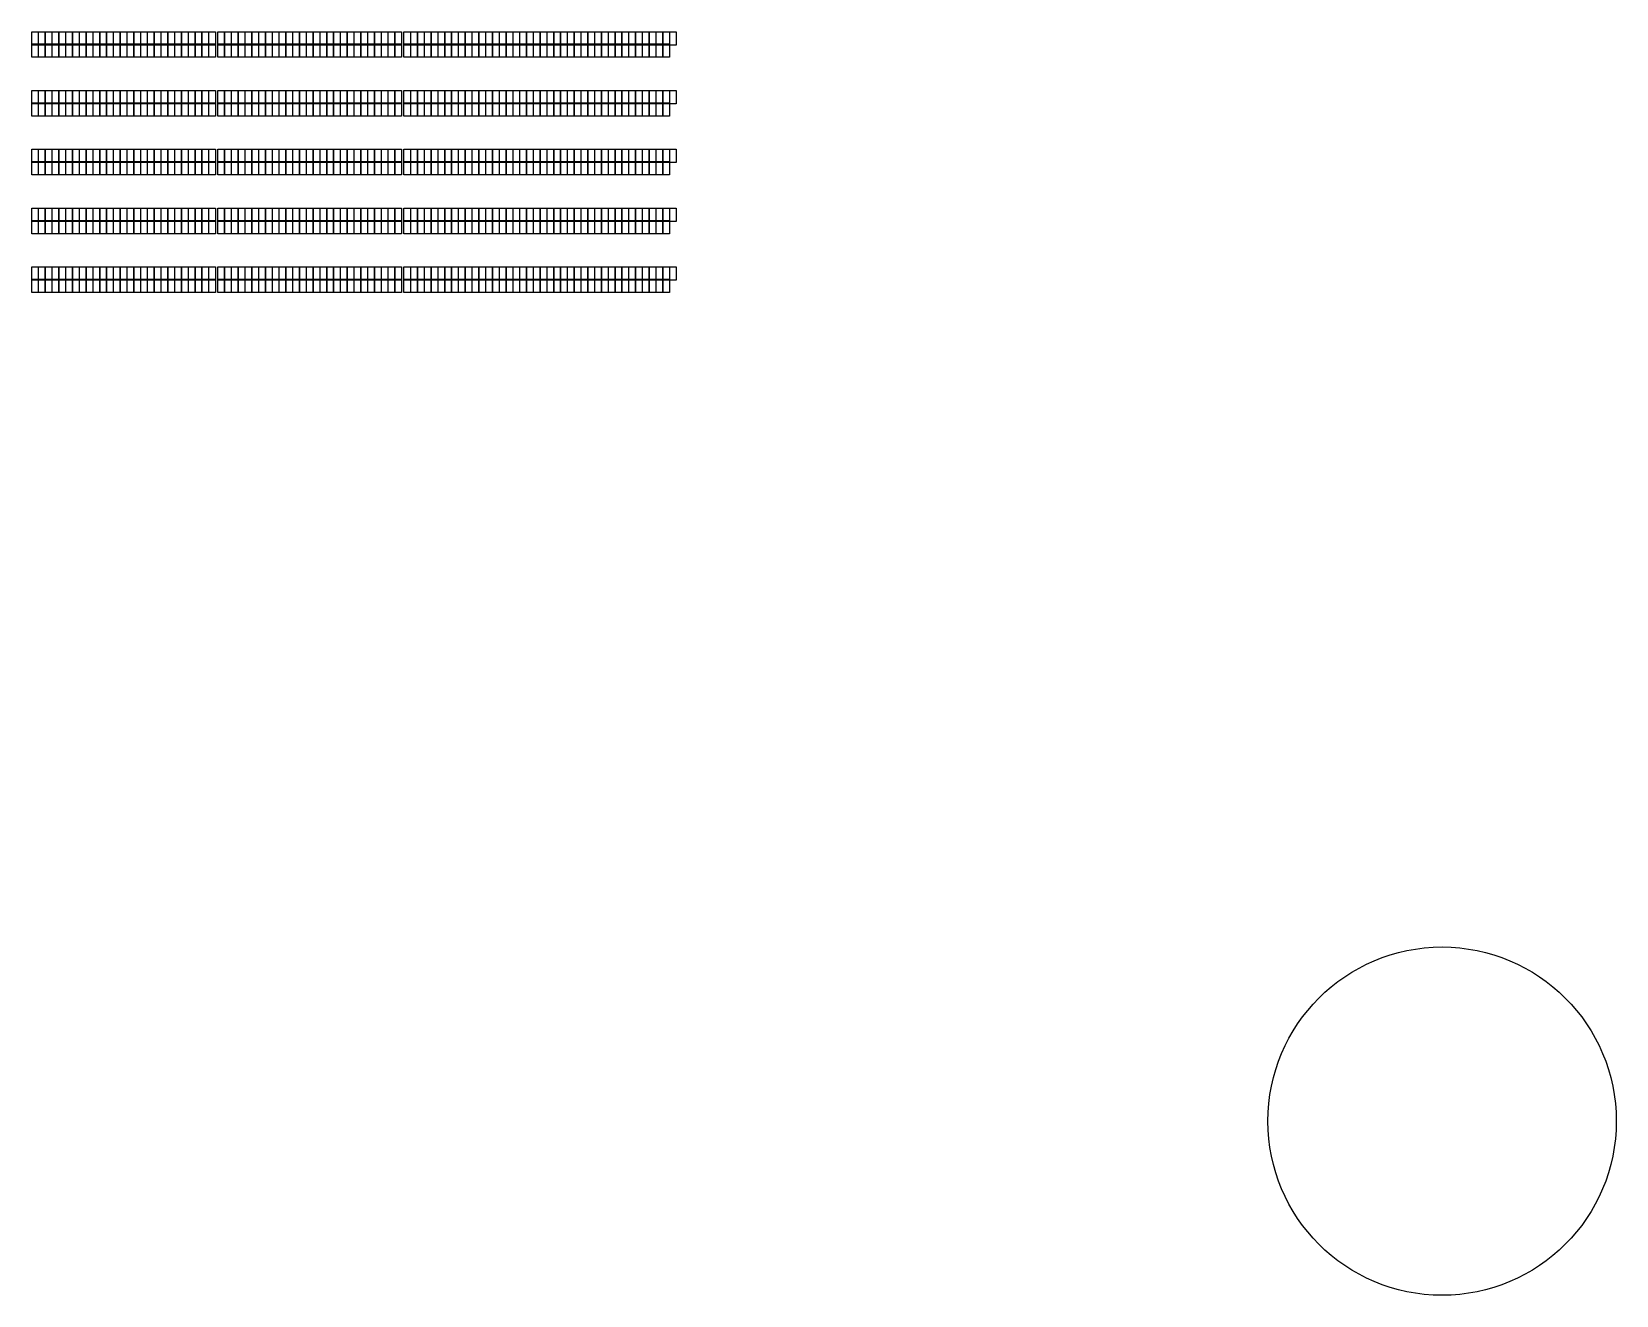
# Model space of a CAD drawing. Header units: millimetres. Extents: x -240 to 30, y -30 to 185.
import ezdxf

# ---------------------------------------------------------------- set-up
doc = ezdxf.new("R2010")
doc.units = ezdxf.units.MM
doc.layers.add('EGN_PvSyst 0', color=1, linetype='Continuous')
doc.layers.add('New Fixed Blocks', color=5, linetype='Continuous')

# ---------------------------------------------------------------- blocks, each defined once
blk = doc.blocks.new('Panel')
at = {"color": 40, "true_color": 0xf8d731}
blk.add_lwpolyline([(1.13, 2.17), (1.13, -0.1), (0, -0.1), (0, 2.17), (1.13, 2.17)], dxfattribs=at)

msp = doc.modelspace()

# ---------------------------------------------------------------- linework, layer by layer
at = {"layer": 'EGN_PvSyst 0'}
msp.add_circle((0, 0), 29.61, dxfattribs=at)

# ---------------------------------------------------------------- block references
at = {"layer": 'New Fixed Blocks', "color": 116, "true_color": 0x136734}
for p in [(-239.75, 183.07), (-238.59, 183.07), (-237.43, 183.07), (-236.27, 183.07), (-235.11, 183.07), (-233.96, 183.07), (-232.8, 183.07), (-231.64, 183.07), (-230.48, 183.07), (-229.32, 183.07), (-228.17, 183.07), (-227.01, 183.07), (-225.85, 183.07), (-224.69, 183.07), (-223.53, 183.07), (-222.38, 183.07), (-221.22, 183.07), (-220.06, 183.07), (-218.9, 183.07), (-217.74, 183.07), (-216.59, 183.07), (-215.43, 183.07), (-214.27, 183.07), (-213.11, 183.07), (-211.95, 183.07), (-210.8, 183.07), (-209.64, 183.07), (-208.1, 183.07), (-206.95, 183.07), (-205.79, 183.07), (-204.63, 183.07), (-203.47, 183.07), (-202.31, 183.07), (-201.16, 183.07), (-200, 183.07), (-198.84, 183.07), (-197.68, 183.07), (-196.52, 183.07), (-195.37, 183.07), (-194.21, 183.07), (-193.05, 183.07), (-191.89, 183.07), (-190.73, 183.07), (-189.58, 183.07), (-188.42, 183.07), (-187.26, 183.07), (-186.1, 183.07), (-184.94, 183.07), (-183.79, 183.07), (-182.63, 183.07), (-181.47, 183.07), (-180.31, 183.07), (-179.15, 183.07), (-178, 183.07), (-176.46, 183.07), (-175.3, 183.07), (-174.15, 183.07), (-172.99, 183.07), (-171.83, 183.07), (-170.67, 183.07), (-169.51, 183.07), (-168.36, 183.07), (-167.2, 183.07), (-166.04, 183.07), (-164.88, 183.07), (-163.72, 183.07), (-162.57, 183.07), (-161.41, 183.07), (-160.25, 183.07), (-159.09, 183.07), (-157.93, 183.07), (-156.78, 183.07), (-155.62, 183.07), (-154.46, 183.07), (-153.3, 183.07), (-152.14, 183.07), (-150.99, 183.07), (-149.83, 183.07), (-148.67, 183.07), (-147.51, 183.07), (-146.35, 183.07), (-145.2, 183.07), (-144.04, 183.07), (-142.88, 183.07), (-141.72, 183.07), (-140.56, 183.07), (-139.41, 183.07), (-138.25, 183.07), (-137.09, 183.07), (-135.93, 183.07), (-134.77, 183.07), (-133.62, 183.07), (-132.46, 183.07), (-131.3, 183.07), (-239.75, 180.99), (-238.59, 180.99), (-237.43, 180.99), (-236.27, 180.99), (-235.11, 180.99), (-233.96, 180.99), (-232.8, 180.99), (-231.64, 180.99), (-230.48, 180.99), (-229.32, 180.99), (-228.17, 180.99), (-227.01, 180.99), (-225.85, 180.99), (-224.69, 180.99), (-223.53, 180.99), (-222.38, 180.99), (-221.22, 180.99), (-220.06, 180.99), (-218.9, 180.99), (-217.74, 180.99), (-216.59, 180.99), (-215.43, 180.99), (-214.27, 180.99), (-213.11, 180.99), (-211.95, 180.99), (-210.8, 180.99), (-209.64, 180.99), (-208.1, 180.99), (-206.95, 180.99), (-205.79, 180.99), (-204.63, 180.99), (-203.47, 180.99), (-202.31, 180.99), (-201.16, 180.99), (-200, 180.99), (-198.84, 180.99), (-197.68, 180.99), (-196.52, 180.99), (-195.37, 180.99), (-194.21, 180.99), (-193.05, 180.99), (-191.89, 180.99), (-190.73, 180.99), (-189.58, 180.99), (-188.42, 180.99), (-187.26, 180.99), (-186.1, 180.99), (-184.94, 180.99), (-183.79, 180.99), (-182.63, 180.99), (-181.47, 180.99), (-180.31, 180.99), (-179.15, 180.99), (-178, 180.99), (-176.46, 180.99), (-175.3, 180.99), (-174.15, 180.99), (-172.99, 180.99), (-171.83, 180.99), (-170.67, 180.99), (-169.51, 180.99), (-168.36, 180.99), (-167.2, 180.99), (-166.04, 180.99), (-164.88, 180.99), (-163.72, 180.99), (-162.57, 180.99), (-161.41, 180.99), (-160.25, 180.99), (-159.09, 180.99), (-157.93, 180.99), (-156.78, 180.99), (-155.62, 180.99), (-154.46, 180.99), (-153.3, 180.99), (-152.14, 180.99), (-150.99, 180.99), (-149.83, 180.99), (-148.67, 180.99), (-147.51, 180.99), (-146.35, 180.99), (-145.2, 180.99), (-144.04, 180.99), (-142.88, 180.99), (-141.72, 180.99), (-140.56, 180.99), (-139.41, 180.99), (-138.25, 180.99), (-137.09, 180.99), (-135.93, 180.99), (-134.77, 180.99), (-133.62, 180.99), (-132.46, 180.99), (-239.75, 173.07), (-238.59, 173.07), (-237.43, 173.07), (-236.27, 173.07), (-235.11, 173.07), (-233.96, 173.07), (-232.8, 173.07), (-231.64, 173.07), (-230.48, 173.07), (-229.32, 173.07), (-228.17, 173.07), (-227.01, 173.07), (-225.85, 173.07), (-224.69, 173.07), (-223.53, 173.07), (-222.38, 173.07), (-221.22, 173.07), (-220.06, 173.07), (-218.9, 173.07), (-217.74, 173.07), (-216.59, 173.07), (-215.43, 173.07), (-214.27, 173.07), (-213.11, 173.07), (-211.95, 173.07), (-210.8, 173.07), (-209.64, 173.07), (-208.1, 173.07), (-206.95, 173.07), (-205.79, 173.07), (-204.63, 173.07), (-203.47, 173.07), (-202.31, 173.07), (-201.16, 173.07), (-200, 173.07), (-198.84, 173.07), (-197.68, 173.07), (-196.52, 173.07), (-195.37, 173.07), (-194.21, 173.07), (-193.05, 173.07), (-191.89, 173.07), (-190.73, 173.07), (-189.58, 173.07), (-188.42, 173.07), (-187.26, 173.07), (-186.1, 173.07), (-184.94, 173.07), (-183.79, 173.07), (-182.63, 173.07), (-181.47, 173.07), (-180.31, 173.07), (-179.15, 173.07), (-178, 173.07), (-176.46, 173.07), (-175.3, 173.07), (-174.15, 173.07), (-172.99, 173.07), (-171.83, 173.07), (-170.67, 173.07), (-169.51, 173.07), (-168.36, 173.07), (-167.2, 173.07), (-166.04, 173.07), (-164.88, 173.07), (-163.72, 173.07), (-162.57, 173.07), (-161.41, 173.07), (-160.25, 173.07), (-159.09, 173.07), (-157.93, 173.07), (-156.78, 173.07), (-155.62, 173.07), (-154.46, 173.07), (-153.3, 173.07), (-152.14, 173.07), (-150.99, 173.07), (-149.83, 173.07), (-148.67, 173.07), (-147.51, 173.07), (-146.35, 173.07), (-145.2, 173.07), (-144.04, 173.07), (-142.88, 173.07), (-141.72, 173.07), (-140.56, 173.07), (-139.41, 173.07), (-138.25, 173.07), (-137.09, 173.07), (-135.93, 173.07), (-134.77, 173.07), (-133.62, 173.07), (-132.46, 173.07), (-131.3, 173.07), (-239.75, 170.99), (-238.59, 170.99), (-237.43, 170.99), (-236.27, 170.99), (-235.11, 170.99), (-233.96, 170.99), (-232.8, 170.99), (-231.64, 170.99), (-230.48, 170.99), (-229.32, 170.99), (-228.17, 170.99), (-227.01, 170.99), (-225.85, 170.99), (-224.69, 170.99), (-223.53, 170.99), (-222.38, 170.99), (-221.22, 170.99), (-220.06, 170.99), (-218.9, 170.99), (-217.74, 170.99), (-216.59, 170.99), (-215.43, 170.99), (-214.27, 170.99), (-213.11, 170.99), (-211.95, 170.99), (-210.8, 170.99), (-209.64, 170.99), (-208.1, 170.99), (-206.95, 170.99), (-205.79, 170.99), (-204.63, 170.99), (-203.47, 170.99), (-202.31, 170.99), (-201.16, 170.99), (-200, 170.99), (-198.84, 170.99), (-197.68, 170.99), (-196.52, 170.99), (-195.37, 170.99), (-194.21, 170.99), (-193.05, 170.99), (-191.89, 170.99), (-190.73, 170.99), (-189.58, 170.99), (-188.42, 170.99), (-187.26, 170.99), (-186.1, 170.99), (-184.94, 170.99), (-183.79, 170.99), (-182.63, 170.99), (-181.47, 170.99), (-180.31, 170.99), (-179.15, 170.99), (-178, 170.99), (-176.46, 170.99), (-175.3, 170.99), (-174.15, 170.99), (-172.99, 170.99), (-171.83, 170.99), (-170.67, 170.99), (-169.51, 170.99), (-168.36, 170.99), (-167.2, 170.99), (-166.04, 170.99), (-164.88, 170.99), (-163.72, 170.99), (-162.57, 170.99), (-161.41, 170.99), (-160.25, 170.99), (-159.09, 170.99), (-157.93, 170.99), (-156.78, 170.99), (-155.62, 170.99), (-154.46, 170.99), (-153.3, 170.99), (-152.14, 170.99), (-150.99, 170.99), (-149.83, 170.99), (-148.67, 170.99), (-147.51, 170.99), (-146.35, 170.99), (-145.2, 170.99), (-144.04, 170.99), (-142.88, 170.99), (-141.72, 170.99), (-140.56, 170.99), (-139.41, 170.99), (-138.25, 170.99), (-137.09, 170.99), (-135.93, 170.99), (-134.77, 170.99), (-133.62, 170.99), (-132.46, 170.99), (-239.75, 163.07), (-238.59, 163.07), (-237.43, 163.07), (-236.27, 163.07), (-235.11, 163.07), (-233.96, 163.07), (-232.8, 163.07), (-231.64, 163.07), (-230.48, 163.07), (-229.32, 163.07), (-228.17, 163.07), (-227.01, 163.07), (-225.85, 163.07), (-224.69, 163.07), (-223.53, 163.07), (-222.38, 163.07), (-221.22, 163.07), (-220.06, 163.07), (-218.9, 163.07), (-217.74, 163.07), (-216.59, 163.07), (-215.43, 163.07), (-214.27, 163.07), (-213.11, 163.07), (-211.95, 163.07), (-210.8, 163.07), (-209.64, 163.07), (-208.1, 163.07), (-206.95, 163.07), (-205.79, 163.07), (-204.63, 163.07), (-203.47, 163.07), (-202.31, 163.07), (-201.16, 163.07), (-200, 163.07), (-198.84, 163.07), (-197.68, 163.07), (-196.52, 163.07), (-195.37, 163.07), (-194.21, 163.07), (-193.05, 163.07), (-191.89, 163.07), (-190.73, 163.07), (-189.58, 163.07), (-188.42, 163.07), (-187.26, 163.07), (-186.1, 163.07), (-184.94, 163.07), (-183.79, 163.07), (-182.63, 163.07), (-181.47, 163.07), (-180.31, 163.07), (-179.15, 163.07), (-178, 163.07), (-176.46, 163.07), (-175.3, 163.07), (-174.15, 163.07), (-172.99, 163.07), (-171.83, 163.07), (-170.67, 163.07), (-169.51, 163.07), (-168.36, 163.07), (-167.2, 163.07), (-166.04, 163.07), (-164.88, 163.07), (-163.72, 163.07), (-162.57, 163.07), (-161.41, 163.07), (-160.25, 163.07), (-159.09, 163.07), (-157.93, 163.07), (-156.78, 163.07), (-155.62, 163.07), (-154.46, 163.07), (-153.3, 163.07), (-152.14, 163.07), (-150.99, 163.07), (-149.83, 163.07), (-148.67, 163.07), (-147.51, 163.07), (-146.35, 163.07), (-145.2, 163.07), (-144.04, 163.07), (-142.88, 163.07), (-141.72, 163.07), (-140.56, 163.07), (-139.41, 163.07), (-138.25, 163.07), (-137.09, 163.07), (-135.93, 163.07), (-134.77, 163.07), (-133.62, 163.07), (-132.46, 163.07), (-131.3, 163.07), (-239.75, 160.99), (-238.59, 160.99), (-237.43, 160.99), (-236.27, 160.99), (-235.11, 160.99), (-233.96, 160.99), (-232.8, 160.99), (-231.64, 160.99), (-230.48, 160.99), (-229.32, 160.99), (-228.17, 160.99), (-227.01, 160.99), (-225.85, 160.99), (-224.69, 160.99), (-223.53, 160.99), (-222.38, 160.99), (-221.22, 160.99), (-220.06, 160.99), (-218.9, 160.99), (-217.74, 160.99), (-216.59, 160.99), (-215.43, 160.99), (-214.27, 160.99), (-213.11, 160.99), (-211.95, 160.99), (-210.8, 160.99), (-209.64, 160.99), (-208.1, 160.99), (-206.95, 160.99), (-205.79, 160.99), (-204.63, 160.99), (-203.47, 160.99), (-202.31, 160.99), (-201.16, 160.99), (-200, 160.99), (-198.84, 160.99), (-197.68, 160.99), (-196.52, 160.99), (-195.37, 160.99), (-194.21, 160.99), (-193.05, 160.99), (-191.89, 160.99), (-190.73, 160.99), (-189.58, 160.99), (-188.42, 160.99), (-187.26, 160.99), (-186.1, 160.99), (-184.94, 160.99), (-183.79, 160.99), (-182.63, 160.99), (-181.47, 160.99), (-180.31, 160.99), (-179.15, 160.99), (-178, 160.99), (-176.46, 160.99), (-175.3, 160.99), (-174.15, 160.99), (-172.99, 160.99), (-171.83, 160.99), (-170.67, 160.99), (-169.51, 160.99), (-168.36, 160.99), (-167.2, 160.99), (-166.04, 160.99), (-164.88, 160.99), (-163.72, 160.99), (-162.57, 160.99), (-161.41, 160.99), (-160.25, 160.99), (-159.09, 160.99), (-157.93, 160.99), (-156.78, 160.99), (-155.62, 160.99), (-154.46, 160.99), (-153.3, 160.99), (-152.14, 160.99), (-150.99, 160.99), (-149.83, 160.99), (-148.67, 160.99), (-147.51, 160.99), (-146.35, 160.99), (-145.2, 160.99), (-144.04, 160.99), (-142.88, 160.99), (-141.72, 160.99), (-140.56, 160.99), (-139.41, 160.99), (-138.25, 160.99), (-137.09, 160.99), (-135.93, 160.99), (-134.77, 160.99), (-133.62, 160.99), (-132.46, 160.99), (-239.75, 153.07), (-238.59, 153.07), (-237.43, 153.07), (-236.27, 153.07), (-235.11, 153.07), (-233.96, 153.07), (-232.8, 153.07), (-231.64, 153.07), (-230.48, 153.07), (-229.32, 153.07), (-228.17, 153.07), (-227.01, 153.07), (-225.85, 153.07), (-224.69, 153.07), (-223.53, 153.07), (-222.38, 153.07), (-221.22, 153.07), (-220.06, 153.07), (-218.9, 153.07), (-217.74, 153.07), (-216.59, 153.07), (-215.43, 153.07), (-214.27, 153.07), (-213.11, 153.07), (-211.95, 153.07), (-210.8, 153.07), (-209.64, 153.07), (-208.1, 153.07), (-206.95, 153.07), (-205.79, 153.07), (-204.63, 153.07), (-203.47, 153.07), (-202.31, 153.07), (-201.16, 153.07), (-200, 153.07), (-198.84, 153.07), (-197.68, 153.07), (-196.52, 153.07), (-195.37, 153.07), (-194.21, 153.07), (-193.05, 153.07), (-191.89, 153.07), (-190.73, 153.07), (-189.58, 153.07), (-188.42, 153.07), (-187.26, 153.07), (-186.1, 153.07), (-184.94, 153.07), (-183.79, 153.07), (-182.63, 153.07), (-181.47, 153.07), (-180.31, 153.07), (-179.15, 153.07), (-178, 153.07), (-176.46, 153.07), (-175.3, 153.07), (-174.15, 153.07), (-172.99, 153.07), (-171.83, 153.07), (-170.67, 153.07), (-169.51, 153.07), (-168.36, 153.07), (-167.2, 153.07), (-166.04, 153.07), (-164.88, 153.07), (-163.72, 153.07), (-162.57, 153.07), (-161.41, 153.07), (-160.25, 153.07), (-159.09, 153.07), (-157.93, 153.07), (-156.78, 153.07), (-155.62, 153.07), (-154.46, 153.07), (-153.3, 153.07), (-152.14, 153.07), (-150.99, 153.07), (-149.83, 153.07), (-148.67, 153.07), (-147.51, 153.07), (-146.35, 153.07), (-145.2, 153.07), (-144.04, 153.07), (-142.88, 153.07), (-141.72, 153.07), (-140.56, 153.07), (-139.41, 153.07), (-138.25, 153.07), (-137.09, 153.07), (-135.93, 153.07), (-134.77, 153.07), (-133.62, 153.07), (-132.46, 153.07), (-131.3, 153.07), (-239.75, 150.99), (-238.59, 150.99), (-237.43, 150.99), (-236.27, 150.99), (-235.11, 150.99), (-233.96, 150.99), (-232.8, 150.99), (-231.64, 150.99), (-230.48, 150.99), (-229.32, 150.99), (-228.17, 150.99), (-227.01, 150.99), (-225.85, 150.99), (-224.69, 150.99), (-223.53, 150.99), (-222.38, 150.99), (-221.22, 150.99), (-220.06, 150.99), (-218.9, 150.99), (-217.74, 150.99), (-216.59, 150.99), (-215.43, 150.99), (-214.27, 150.99), (-213.11, 150.99), (-211.95, 150.99), (-210.8, 150.99), (-209.64, 150.99), (-208.1, 150.99), (-206.95, 150.99), (-205.79, 150.99), (-204.63, 150.99), (-203.47, 150.99), (-202.31, 150.99), (-201.16, 150.99), (-200, 150.99), (-198.84, 150.99), (-197.68, 150.99), (-196.52, 150.99), (-195.37, 150.99), (-194.21, 150.99), (-193.05, 150.99), (-191.89, 150.99), (-190.73, 150.99), (-189.58, 150.99), (-188.42, 150.99), (-187.26, 150.99), (-186.1, 150.99), (-184.94, 150.99), (-183.79, 150.99), (-182.63, 150.99), (-181.47, 150.99), (-180.31, 150.99), (-179.15, 150.99), (-178, 150.99), (-176.46, 150.99), (-175.3, 150.99), (-174.15, 150.99), (-172.99, 150.99), (-171.83, 150.99), (-170.67, 150.99), (-169.51, 150.99), (-168.36, 150.99), (-167.2, 150.99), (-166.04, 150.99), (-164.88, 150.99), (-163.72, 150.99), (-162.57, 150.99), (-161.41, 150.99), (-160.25, 150.99), (-159.09, 150.99), (-157.93, 150.99), (-156.78, 150.99), (-155.62, 150.99), (-154.46, 150.99), (-153.3, 150.99), (-152.14, 150.99), (-150.99, 150.99), (-149.83, 150.99), (-148.67, 150.99), (-147.51, 150.99), (-146.35, 150.99), (-145.2, 150.99), (-144.04, 150.99), (-142.88, 150.99), (-141.72, 150.99), (-140.56, 150.99), (-139.41, 150.99), (-138.25, 150.99), (-137.09, 150.99), (-135.93, 150.99), (-134.77, 150.99), (-133.62, 150.99), (-132.46, 150.99), (-239.75, 143.07), (-239.75, 140.99), (-238.59, 143.07), (-238.59, 140.99), (-237.43, 143.07), (-237.43, 140.99), (-236.27, 143.07), (-236.27, 140.99), (-235.11, 143.07), (-235.11, 140.99), (-233.96, 143.07), (-233.96, 140.99), (-232.8, 143.07), (-232.8, 140.99), (-231.64, 143.07), (-231.64, 140.99), (-230.48, 143.07), (-230.48, 140.99), (-229.32, 143.07), (-229.32, 140.99), (-228.17, 143.07), (-228.17, 140.99), (-227.01, 143.07), (-227.01, 140.99), (-225.85, 143.07), (-225.85, 140.99), (-224.69, 143.07), (-224.69, 140.99), (-223.53, 143.07), (-223.53, 140.99), (-222.38, 143.07), (-222.38, 140.99), (-221.22, 143.07), (-221.22, 140.99), (-220.06, 143.07), (-220.06, 140.99), (-218.9, 143.07), (-218.9, 140.99), (-217.74, 143.07), (-217.74, 140.99), (-216.59, 143.07), (-216.59, 140.99), (-215.43, 143.07), (-215.43, 140.99), (-214.27, 143.07), (-214.27, 140.99), (-213.11, 143.07), (-213.11, 140.99), (-211.95, 143.07), (-211.95, 140.99), (-210.8, 143.07), (-210.8, 140.99), (-209.64, 143.07), (-209.64, 140.99), (-208.1, 143.07), (-208.1, 140.99), (-206.95, 143.07), (-206.95, 140.99), (-205.79, 143.07), (-205.79, 140.99), (-204.63, 143.07), (-204.63, 140.99), (-203.47, 143.07), (-203.47, 140.99), (-202.31, 143.07), (-202.31, 140.99), (-201.16, 143.07), (-201.16, 140.99), (-200, 143.07), (-200, 140.99), (-198.84, 143.07), (-198.84, 140.99), (-197.68, 143.07), (-197.68, 140.99), (-196.52, 143.07), (-196.52, 140.99), (-195.37, 143.07), (-195.37, 140.99), (-194.21, 143.07), (-194.21, 140.99), (-193.05, 143.07), (-193.05, 140.99), (-191.89, 143.07), (-191.89, 140.99), (-190.73, 143.07), (-190.73, 140.99), (-189.58, 143.07), (-189.58, 140.99), (-188.42, 143.07), (-188.42, 140.99), (-187.26, 143.07), (-187.26, 140.99), (-186.1, 143.07), (-186.1, 140.99), (-184.94, 143.07), (-184.94, 140.99), (-183.79, 143.07), (-183.79, 140.99), (-182.63, 143.07), (-182.63, 140.99), (-181.47, 143.07), (-181.47, 140.99), (-180.31, 143.07), (-180.31, 140.99), (-179.15, 143.07), (-179.15, 140.99), (-178, 143.07), (-178, 140.99), (-176.46, 143.07), (-176.46, 140.99), (-175.3, 143.07), (-175.3, 140.99), (-174.15, 143.07), (-174.15, 140.99), (-172.99, 143.07), (-172.99, 140.99), (-171.83, 143.07), (-171.83, 140.99), (-170.67, 143.07), (-170.67, 140.99), (-169.51, 143.07), (-169.51, 140.99), (-168.36, 143.07), (-168.36, 140.99), (-167.2, 143.07), (-167.2, 140.99), (-166.04, 143.07), (-166.04, 140.99), (-164.88, 143.07), (-164.88, 140.99), (-163.72, 143.07), (-163.72, 140.99), (-162.57, 143.07), (-162.57, 140.99), (-161.41, 143.07), (-161.41, 140.99), (-160.25, 143.07), (-160.25, 140.99), (-159.09, 143.07), (-159.09, 140.99), (-157.93, 143.07), (-157.93, 140.99), (-156.78, 143.07), (-156.78, 140.99), (-155.62, 143.07), (-155.62, 140.99), (-154.46, 143.07), (-154.46, 140.99), (-153.3, 143.07), (-153.3, 140.99), (-152.14, 143.07), (-152.14, 140.99), (-150.99, 143.07), (-150.99, 140.99), (-149.83, 143.07), (-149.83, 140.99), (-148.67, 143.07), (-148.67, 140.99), (-147.51, 143.07), (-147.51, 140.99), (-146.35, 143.07), (-146.35, 140.99), (-145.2, 143.07), (-145.2, 140.99), (-144.04, 143.07), (-144.04, 140.99), (-142.88, 143.07), (-142.88, 140.99), (-141.72, 143.07), (-141.72, 140.99), (-140.56, 143.07), (-140.56, 140.99), (-139.41, 143.07), (-139.41, 140.99), (-138.25, 143.07), (-138.25, 140.99), (-137.09, 143.07), (-137.09, 140.99), (-135.93, 143.07), (-135.93, 140.99), (-134.77, 143.07), (-134.77, 140.99), (-133.62, 143.07), (-133.62, 140.99), (-132.46, 143.07), (-132.46, 140.99), (-131.3, 143.07)]:
    msp.add_blockref('Panel', p, dxfattribs=at)

doc.saveas('drawing.dxf')
